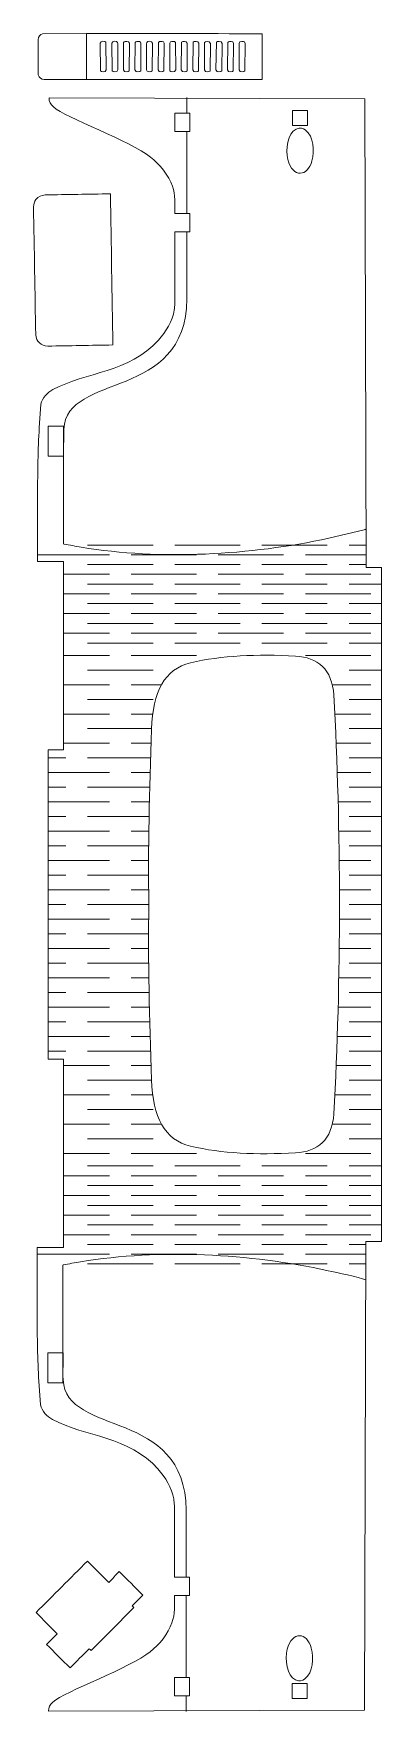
# Model space of a CAD drawing. Header units: centimetres. Extents: x -81 to 93, y -33 to -4.
# Drawn here: x -50.18 to -44.31, y -32.46 to -4.16 of the extents above; entities that cross this region are included whole.
import ezdxf

# ---------------------------------------------------------------- set-up
doc = ezdxf.new("R2010")
doc.units = ezdxf.units.CM
doc.header["$MEASUREMENT"] = 0
doc.layers.add('Camada 1', color=7, linetype='Continuous')

msp = doc.modelspace()

# ---------------------------------------------------------------- linework, layer by layer
at = {"layer": 'Camada 1', "lineweight": 9}
for points, knots in [([(-46.3219, -4.16502), (-47.31163, -4.16421), (-48.30136, -4.16341), (-49.29109, -4.16259), (-49.29109, -4.16259), (-49.29109, -4.16259), (-50.03148, -4.16546), (-50.03148, -4.16546), (-50.03148, -4.16546), (-50.07625, -4.1774), (-50.10401, -4.21658), (-50.10716, -4.26393), (-50.10716, -4.26393), (-50.10716, -4.26393), (-50.10418, -4.86151), (-50.10418, -4.86151), (-50.10418, -4.86151), (-50.09224, -4.90626), (-50.05305, -4.93405), (-50.00572, -4.93719), (-50.00572, -4.93719), (-49.76772, -4.93739), (-49.52972, -4.93758), (-49.29172, -4.93777), (-49.29172, -4.93777), (-48.302, -4.93858), (-47.31227, -4.9394), (-46.32254, -4.94021), (-46.32254, -4.94021), (-46.32233, -4.68182), (-46.32211, -4.42342), (-46.3219, -4.16502)], [0, 0, 0, 0, 0.11111111, 0.11111111, 0.11111111, 0.11111111, 0.22222222, 0.22222222, 0.22222222, 0.22222222, 0.33333333, 0.33333333, 0.33333333, 0.33333333, 0.44444444, 0.44444444, 0.44444444, 0.44444444, 0.55555556, 0.55555556, 0.55555556, 0.55555556, 0.66666667, 0.66666667, 0.66666667, 0.66666667, 0.77777778, 0.77777778, 0.77777778, 0.77777778, 1, 1, 1, 1]), ([(-44.59594, -32.43779), (-44.59594, -32.43779), (-44.57043, -24.53516), (-44.57043, -24.53516), (-44.57043, -24.53516), (-44.57043, -24.53516), (-44.30712, -24.53516), (-44.30712, -24.53516), (-44.30712, -24.53516), (-44.30712, -24.53516), (-44.30712, -13.16766), (-44.30712, -13.16766), (-44.30712, -13.16766), (-44.30712, -13.16766), (-44.56312, -13.16765), (-44.56312, -13.16765), (-44.56312, -13.16765), (-44.56312, -13.16765), (-44.58863, -5.26502), (-44.58863, -5.26502), (-44.58863, -5.26502), (-44.58863, -5.26502), (-49.92213, -5.24589), (-49.92213, -5.24589), (-49.92213, -5.24589), (-49.92202, -5.30969), (-49.90006, -5.35232), (-49.84759, -5.40064), (-49.84759, -5.40064), (-49.65723, -5.57595), (-48.54177, -5.97677), (-48.20584, -6.24655), (-48.20584, -6.24655), (-48.05425, -6.36829), (-47.90229, -6.55218), (-47.83792, -6.73703), (-47.83792, -6.73703), (-47.78582, -6.88662), (-47.79687, -7.04109), (-47.79687, -7.19889), (-47.79687, -7.19889), (-47.79687, -7.19889), (-47.54244, -7.19842), (-47.54244, -7.19842), (-47.54244, -7.19842), (-47.54225, -7.30123), (-47.54206, -7.40406), (-47.54187, -7.50688), (-47.54187, -7.50688), (-47.54187, -7.50688), (-47.79631, -7.50734), (-47.79631, -7.50734), (-47.79631, -7.50734), (-47.79649, -7.90979), (-47.79668, -8.31227), (-47.79686, -8.71473), (-47.79686, -8.71473), (-47.80002, -8.7518), (-47.80317, -8.78887), (-47.80633, -8.82593), (-47.80633, -8.82593), (-47.83652, -9.00855), (-47.95212, -9.19698), (-48.07467, -9.33317), (-48.07467, -9.33317), (-48.56816, -9.88161), (-49.29244, -9.87059), (-49.858, -10.16529), (-49.858, -10.16529), (-49.95017, -10.2133), (-50.03511, -10.31108), (-50.05791, -10.41308), (-50.05791, -10.41308), (-50.05791, -10.41308), (-50.08242, -10.73379), (-50.08242, -10.73379), (-50.08242, -10.73379), (-50.10531, -11.12091), (-50.1139, -11.47645), (-50.11462, -11.86387), (-50.11462, -11.86387), (-50.11462, -12.29847), (-50.11462, -12.63306), (-50.11462, -13.06766), (-50.11462, -13.06766), (-50.11462, -13.06766), (-49.67963, -13.06766), (-49.67963, -13.06766), (-49.67963, -13.06766), (-49.67963, -13.06766), (-49.67963, -16.24511), (-49.67963, -16.24511), (-49.67963, -16.24511), (-49.67963, -16.24511), (-49.93462, -16.24511), (-49.93462, -16.24511), (-49.93462, -16.24511), (-49.93462, -16.24511), (-49.93462, -21.45771), (-49.93462, -21.45771), (-49.93462, -21.45771), (-49.93462, -21.45771), (-49.67963, -21.45771), (-49.67963, -21.45771), (-49.67963, -21.45771), (-49.67963, -21.45771), (-49.67963, -24.63515), (-49.67963, -24.63515), (-49.67963, -24.63515), (-49.67963, -24.63515), (-50.12194, -24.63515), (-50.12194, -24.63515), (-50.12194, -24.63515), (-50.12194, -25.06975), (-50.12194, -25.40434), (-50.12194, -25.83894), (-50.12194, -25.83894), (-50.12122, -26.22636), (-50.11262, -26.5819), (-50.08973, -26.96902), (-50.08973, -26.96902), (-50.08973, -26.96902), (-50.06524, -27.28973), (-50.06524, -27.28973), (-50.06524, -27.28973), (-50.04242, -27.39173), (-49.95748, -27.4895), (-49.86533, -27.53752), (-49.86533, -27.53752), (-49.29975, -27.83222), (-48.57548, -27.8212), (-48.08198, -28.36964), (-48.08198, -28.36964), (-47.95943, -28.50583), (-47.84383, -28.69426), (-47.81365, -28.87688), (-47.81365, -28.87688), (-47.81049, -28.91394), (-47.80734, -28.95101), (-47.80417, -28.98808), (-47.80417, -28.98808), (-47.80399, -29.39054), (-47.80381, -29.79301), (-47.80363, -30.19547), (-47.80363, -30.19547), (-47.80363, -30.19547), (-47.54918, -30.19593), (-47.54918, -30.19593), (-47.54918, -30.19593), (-47.54937, -30.29875), (-47.54956, -30.40157), (-47.54975, -30.50439), (-47.54975, -30.50439), (-47.54975, -30.50439), (-47.80418, -30.50392), (-47.80418, -30.50392), (-47.80418, -30.50392), (-47.80418, -30.66172), (-47.79314, -30.81619), (-47.84523, -30.96578), (-47.84523, -30.96578), (-47.90961, -31.15063), (-48.06156, -31.33452), (-48.21316, -31.45626), (-48.21316, -31.45626), (-48.54909, -31.72604), (-49.66456, -32.12686), (-49.85491, -32.30217), (-49.85491, -32.30217), (-49.90738, -32.35049), (-49.92934, -32.39312), (-49.92944, -32.45692), (-49.92944, -32.45692), (-49.92944, -32.45692), (-44.59594, -32.43779), (-44.59594, -32.43779)], [0, 0, 0, 0, 0.02222222, 0.02222222, 0.02222222, 0.02222222, 0.04444444, 0.04444444, 0.04444444, 0.04444444, 0.06666667, 0.06666667, 0.06666667, 0.06666667, 0.08888889, 0.08888889, 0.08888889, 0.08888889, 0.11111111, 0.11111111, 0.11111111, 0.11111111, 0.13333333, 0.13333333, 0.13333333, 0.13333333, 0.15555556, 0.15555556, 0.15555556, 0.15555556, 0.17777778, 0.17777778, 0.17777778, 0.17777778, 0.2, 0.2, 0.2, 0.2, 0.22222222, 0.22222222, 0.22222222, 0.22222222, 0.24444444, 0.24444444, 0.24444444, 0.24444444, 0.26666667, 0.26666667, 0.26666667, 0.26666667, 0.28888889, 0.28888889, 0.28888889, 0.28888889, 0.31111111, 0.31111111, 0.31111111, 0.31111111, 0.33333333, 0.33333333, 0.33333333, 0.33333333, 0.35555556, 0.35555556, 0.35555556, 0.35555556, 0.37777778, 0.37777778, 0.37777778, 0.37777778, 0.4, 0.4, 0.4, 0.4, 0.42222222, 0.42222222, 0.42222222, 0.42222222, 0.44444444, 0.44444444, 0.44444444, 0.44444444, 0.46666667, 0.46666667, 0.46666667, 0.46666667, 0.48888889, 0.48888889, 0.48888889, 0.48888889, 0.51111111, 0.51111111, 0.51111111, 0.51111111, 0.53333333, 0.53333333, 0.53333333, 0.53333333, 0.55555556, 0.55555556, 0.55555556, 0.55555556, 0.57777778, 0.57777778, 0.57777778, 0.57777778, 0.6, 0.6, 0.6, 0.6, 0.62222222, 0.62222222, 0.62222222, 0.62222222, 0.64444444, 0.64444444, 0.64444444, 0.64444444, 0.66666667, 0.66666667, 0.66666667, 0.66666667, 0.68888889, 0.68888889, 0.68888889, 0.68888889, 0.71111111, 0.71111111, 0.71111111, 0.71111111, 0.73333333, 0.73333333, 0.73333333, 0.73333333, 0.75555556, 0.75555556, 0.75555556, 0.75555556, 0.77777778, 0.77777778, 0.77777778, 0.77777778, 0.8, 0.8, 0.8, 0.8, 0.82222222, 0.82222222, 0.82222222, 0.82222222, 0.84444444, 0.84444444, 0.84444444, 0.84444444, 0.86666667, 0.86666667, 0.86666667, 0.86666667, 0.88888889, 0.88888889, 0.88888889, 0.88888889, 0.91111111, 0.91111111, 0.91111111, 0.91111111, 0.93333333, 0.93333333, 0.93333333, 0.93333333, 0.95555556, 0.95555556, 0.95555556, 0.95555556, 1, 1, 1, 1]), ([(-47.54187, -5.81294), (-47.54206, -5.71012), (-47.54225, -5.6073), (-47.54244, -5.50448), (-47.54244, -5.50448), (-47.54244, -5.50448), (-47.79687, -5.50495), (-47.79687, -5.50495), (-47.79687, -5.50495), (-47.79668, -5.60777), (-47.7965, -5.71058), (-47.79631, -5.8134), (-47.79631, -5.8134), (-47.79631, -5.8134), (-47.54187, -5.81294), (-47.54187, -5.81294)], [0, 0, 0, 0, 0.2, 0.2, 0.2, 0.2, 0.4, 0.4, 0.4, 0.4, 0.6, 0.6, 0.6, 0.6, 1, 1, 1, 1]), ([(-45.55491, -5.46021), (-45.63991, -5.46036), (-45.72491, -5.46051), (-45.80991, -5.46067), (-45.80991, -5.46067), (-45.80976, -5.54567), (-45.8096, -5.63067), (-45.80945, -5.71567), (-45.80945, -5.71567), (-45.72445, -5.71551), (-45.63945, -5.71535), (-45.55445, -5.7152), (-45.55445, -5.7152), (-45.5546, -5.6302), (-45.55476, -5.54521), (-45.55491, -5.46021)], [0, 0, 0, 0, 0.2, 0.2, 0.2, 0.2, 0.4, 0.4, 0.4, 0.4, 0.6, 0.6, 0.6, 0.6, 1, 1, 1, 1]), ([(-49.98741, -6.88449), (-50.05113, -6.89385), (-50.09982, -6.90451), (-50.14466, -6.96396), (-50.14466, -6.96396), (-50.17054, -6.99823), (-50.18181, -7.04171), (-50.18388, -7.08401), (-50.18388, -7.08401), (-50.17133, -7.80318), (-50.15877, -8.52235), (-50.14622, -9.24152), (-50.14622, -9.24152), (-50.13624, -9.35981), (-50.05907, -9.42863), (-49.94291, -9.43405), (-49.94291, -9.43405), (-49.57587, -9.42764), (-49.20882, -9.42124), (-48.84177, -9.41483), (-48.84177, -9.41483), (-48.8566, -8.56498), (-48.87144, -7.71512), (-48.88627, -6.86527), (-48.88627, -6.86527), (-49.25332, -6.87168), (-49.62037, -6.87808), (-49.98741, -6.88449)], [0, 0, 0, 0, 0.125, 0.125, 0.125, 0.125, 0.25, 0.25, 0.25, 0.25, 0.375, 0.375, 0.375, 0.375, 0.5, 0.5, 0.5, 0.5, 0.625, 0.625, 0.625, 0.625, 0.75, 0.75, 0.75, 0.75, 1, 1, 1, 1]), ([(-49.67842, -11.29178), (-49.76357, -11.29194), (-49.84874, -11.29208), (-49.93389, -11.29224), (-49.93389, -11.29224), (-49.9342, -11.1224), (-49.93451, -10.95256), (-49.93482, -10.78271), (-49.93482, -10.78271), (-49.84967, -10.78256), (-49.7645, -10.7824), (-49.67935, -10.78225), (-49.67935, -10.78225), (-49.67935, -10.78225), (-49.67842, -11.29178), (-49.67842, -11.29178)], [0, 0, 0, 0, 0.2, 0.2, 0.2, 0.2, 0.4, 0.4, 0.4, 0.4, 0.6, 0.6, 0.6, 0.6, 1, 1, 1, 1]), ([(-48.23437, -18.85141), (-48.25748, -17.91868), (-48.22113, -16.93361), (-48.18875, -15.89346), (-48.18875, -15.89346), (-48.16911, -15.26268), (-47.97269, -14.88173), (-47.53044, -14.77587), (-47.53044, -14.77587), (-47.00493, -14.65007), (-46.41261, -14.62779), (-45.75758, -14.6621), (-45.75758, -14.6621), (-45.38717, -14.68151), (-45.13673, -14.88898), (-45.11232, -15.31793), (-45.11232, -15.31793), (-44.98563, -17.5446), (-44.98563, -20.15822), (-45.11232, -22.38488), (-45.11232, -22.38488), (-45.13673, -22.81384), (-45.38717, -23.02131), (-45.75758, -23.04071), (-45.75758, -23.04071), (-46.41261, -23.07503), (-47.00493, -23.05275), (-47.53044, -22.92695), (-47.53044, -22.92695), (-47.97269, -22.82109), (-48.16911, -22.44014), (-48.18875, -21.80936), (-48.18875, -21.80936), (-48.22113, -20.76921), (-48.25748, -19.78414), (-48.23437, -18.85141)], [0, 0, 0, 0, 0.1, 0.1, 0.1, 0.1, 0.2, 0.2, 0.2, 0.2, 0.3, 0.3, 0.3, 0.3, 0.4, 0.4, 0.4, 0.4, 0.5, 0.5, 0.5, 0.5, 0.6, 0.6, 0.6, 0.6, 0.7, 0.7, 0.7, 0.7, 0.8, 0.8, 0.8, 0.8, 1, 1, 1, 1]), ([(-49.68574, -26.41103), (-49.77089, -26.41087), (-49.85605, -26.41072), (-49.9412, -26.41057), (-49.9412, -26.41057), (-49.94151, -26.58041), (-49.94183, -26.75025), (-49.94213, -26.9201), (-49.94213, -26.9201), (-49.85698, -26.92025), (-49.77182, -26.92041), (-49.68666, -26.92056), (-49.68666, -26.92056), (-49.68666, -26.92056), (-49.68574, -26.41103), (-49.68574, -26.41103)], [0, 0, 0, 0, 0.2, 0.2, 0.2, 0.2, 0.4, 0.4, 0.4, 0.4, 0.6, 0.6, 0.6, 0.6, 1, 1, 1, 1]), ([(-48.5191, -30.67896), (-48.45899, -30.61885), (-48.3989, -30.55874), (-48.33879, -30.49864), (-48.33879, -30.49864), (-48.47123, -30.3662), (-48.60369, -30.23374), (-48.73614, -30.10129), (-48.73614, -30.10129), (-48.79489, -30.16276), (-48.85364, -30.22424), (-48.91238, -30.2857), (-48.91238, -30.2857), (-49.0326, -30.1655), (-49.1528, -30.04528), (-49.273, -29.92508), (-49.273, -29.92508), (-49.5623, -30.21438), (-49.85161, -30.50367), (-50.14089, -30.79297), (-50.14089, -30.79297), (-50.02205, -30.91181), (-49.9032, -31.03066), (-49.78435, -31.14952), (-49.78435, -31.14952), (-49.84445, -31.20961), (-49.90454, -31.2697), (-49.96464, -31.32979), (-49.96464, -31.32979), (-49.83209, -31.46234), (-49.69954, -31.59488), (-49.56698, -31.72743), (-49.56698, -31.72743), (-49.4588, -31.61925), (-49.35063, -31.51106), (-49.24245, -31.40288), (-49.24245, -31.40288), (-49.23223, -31.4131), (-49.22203, -31.42331), (-49.21182, -31.43351), (-49.21182, -31.43351), (-48.97061, -31.1923), (-48.7294, -30.95109), (-48.48818, -30.70987), (-48.48818, -30.70987), (-48.49849, -30.69957), (-48.50879, -30.68927), (-48.5191, -30.67896)], [0, 0, 0, 0, 0.07692308, 0.07692308, 0.07692308, 0.07692308, 0.15384615, 0.15384615, 0.15384615, 0.15384615, 0.23076923, 0.23076923, 0.23076923, 0.23076923, 0.30769231, 0.30769231, 0.30769231, 0.30769231, 0.38461538, 0.38461538, 0.38461538, 0.38461538, 0.46153846, 0.46153846, 0.46153846, 0.46153846, 0.53846154, 0.53846154, 0.53846154, 0.53846154, 0.61538462, 0.61538462, 0.61538462, 0.61538462, 0.69230769, 0.69230769, 0.69230769, 0.69230769, 0.76923077, 0.76923077, 0.76923077, 0.76923077, 0.84615385, 0.84615385, 0.84615385, 0.84615385, 1, 1, 1, 1]), ([(-47.54918, -31.88987), (-47.54937, -31.99268), (-47.54956, -32.09551), (-47.54975, -32.19833), (-47.54975, -32.19833), (-47.54975, -32.19833), (-47.80418, -32.19786), (-47.80418, -32.19786), (-47.80418, -32.19786), (-47.80399, -32.09504), (-47.80381, -31.99223), (-47.80363, -31.88941), (-47.80363, -31.88941), (-47.80363, -31.88941), (-47.54918, -31.88987), (-47.54918, -31.88987)], [0, 0, 0, 0, 0.2, 0.2, 0.2, 0.2, 0.4, 0.4, 0.4, 0.4, 0.6, 0.6, 0.6, 0.6, 1, 1, 1, 1]), ([(-45.56223, -32.24259), (-45.64723, -32.24245), (-45.73223, -32.2423), (-45.81723, -32.24214), (-45.81723, -32.24214), (-45.81707, -32.15714), (-45.81691, -32.07214), (-45.81676, -31.98714), (-45.81676, -31.98714), (-45.73176, -31.98729), (-45.64676, -31.98746), (-45.56176, -31.98761), (-45.56176, -31.98761), (-45.56191, -32.07261), (-45.56207, -32.1576), (-45.56223, -32.24259)], [0, 0, 0, 0, 0.2, 0.2, 0.2, 0.2, 0.4, 0.4, 0.4, 0.4, 0.6, 0.6, 0.6, 0.6, 1, 1, 1, 1])]:
    msp.add_open_spline(points, degree=3, knots=knots, dxfattribs=at)
at = {"layer": 'Camada 1', "color": 142, "lineweight": 9}
for points in [[(-49.29109, -4.16259), (-49.29129, -4.42098), (-49.29151, -4.67939), (-49.29172, -4.93777)], [(-47.59287, -5.50457), (-47.59287, -5.42718), (-47.59584, -5.31905), (-47.59584, -5.24166)], [(-47.59287, -7.19851), (-47.59287, -6.73668), (-47.59287, -6.27485), (-47.59287, -5.81302)], [(-47.60446, -30.5043), (-47.60446, -30.96613), (-47.60446, -31.42796), (-47.60446, -31.88979)], [(-47.60446, -32.19824), (-47.60446, -32.27563), (-47.60743, -32.38376), (-47.60743, -32.46115)]]:
    msp.add_open_spline(points, degree=3, dxfattribs=at)
for points, knots in [([(-48.96156, -4.30744), (-48.97349, -4.29385), (-49.04919, -4.27603), (-49.05726, -4.32598), (-49.05726, -4.32598), (-49.05726, -4.32598), (-49.05353, -4.79008), (-49.05353, -4.79008), (-49.05353, -4.79008), (-49.04929, -4.80558), (-48.9659, -4.82755), (-48.95562, -4.77486), (-48.95562, -4.77486), (-48.95562, -4.77486), (-48.96156, -4.30744), (-48.96156, -4.30744)], [0, 0, 0, 0, 0.2, 0.2, 0.2, 0.2, 0.4, 0.4, 0.4, 0.4, 0.6, 0.6, 0.6, 0.6, 1, 1, 1, 1]), ([(-48.76012, -4.77501), (-48.76008, -4.72191), (-48.75383, -4.32827), (-48.76385, -4.31093), (-48.76385, -4.31093), (-48.77449, -4.29252), (-48.85196, -4.27595), (-48.86175, -4.32615), (-48.86175, -4.32615), (-48.86175, -4.32615), (-48.85804, -4.79024), (-48.85804, -4.79024), (-48.85804, -4.79024), (-48.84351, -4.81528), (-48.78149, -4.80904), (-48.7691, -4.79666), (-48.7691, -4.79666), (-48.7691, -4.79666), (-48.76012, -4.77501), (-48.76012, -4.77501)], [0, 0, 0, 0, 0.16666667, 0.16666667, 0.16666667, 0.16666667, 0.33333333, 0.33333333, 0.33333333, 0.33333333, 0.5, 0.5, 0.5, 0.5, 0.66666667, 0.66666667, 0.66666667, 0.66666667, 1, 1, 1, 1]), ([(-48.65427, -4.30204), (-48.64378, -4.295), (-48.56572, -4.27955), (-48.56426, -4.3264), (-48.56426, -4.3264), (-48.56426, -4.3264), (-48.56874, -4.79048), (-48.56874, -4.79048), (-48.56874, -4.79048), (-48.57299, -4.80597), (-48.65643, -4.82781), (-48.66662, -4.7751), (-48.66662, -4.7751), (-48.66662, -4.7751), (-48.66215, -4.31101), (-48.66215, -4.31101), (-48.66215, -4.31101), (-48.66215, -4.31101), (-48.65427, -4.30204), (-48.65427, -4.30204)], [0, 0, 0, 0, 0.16666667, 0.16666667, 0.16666667, 0.16666667, 0.33333333, 0.33333333, 0.33333333, 0.33333333, 0.5, 0.5, 0.5, 0.5, 0.66666667, 0.66666667, 0.66666667, 0.66666667, 1, 1, 1, 1]), ([(-48.39534, -4.2962), (-48.37931, -4.29934), (-48.36927, -4.31027), (-48.36876, -4.32655), (-48.36876, -4.32655), (-48.36876, -4.32655), (-48.37324, -4.79064), (-48.37324, -4.79064), (-48.37324, -4.79064), (-48.37747, -4.80613), (-48.46093, -4.82798), (-48.47113, -4.77526), (-48.47113, -4.77526), (-48.47113, -4.77526), (-48.46665, -4.31117), (-48.46665, -4.31117), (-48.46665, -4.31117), (-48.45474, -4.29055), (-48.42334, -4.29436), (-48.39534, -4.2962)], [0, 0, 0, 0, 0.16666667, 0.16666667, 0.16666667, 0.16666667, 0.33333333, 0.33333333, 0.33333333, 0.33333333, 0.5, 0.5, 0.5, 0.5, 0.66666667, 0.66666667, 0.66666667, 0.66666667, 1, 1, 1, 1]), ([(-48.27564, -4.77542), (-48.27559, -4.72229), (-48.28119, -4.3287), (-48.27115, -4.31134), (-48.27115, -4.31134), (-48.26053, -4.29297), (-48.18299, -4.2765), (-48.17327, -4.32672), (-48.17327, -4.32672), (-48.17327, -4.32672), (-48.17775, -4.7908), (-48.17775, -4.7908), (-48.17775, -4.7908), (-48.19211, -4.81571), (-48.2542, -4.80957), (-48.26669, -4.79706), (-48.26669, -4.79706), (-48.26669, -4.79706), (-48.27564, -4.77542), (-48.27564, -4.77542)], [0, 0, 0, 0, 0.16666667, 0.16666667, 0.16666667, 0.16666667, 0.33333333, 0.33333333, 0.33333333, 0.33333333, 0.5, 0.5, 0.5, 0.5, 0.66666667, 0.66666667, 0.66666667, 0.66666667, 1, 1, 1, 1]), ([(-48.05705, -4.29725), (-48.03575, -4.29307), (-47.98255, -4.28785), (-47.97802, -4.32287), (-47.97802, -4.32287), (-47.97802, -4.32287), (-47.98225, -4.79097), (-47.98225, -4.79097), (-47.98225, -4.79097), (-47.98649, -4.80644), (-48.06994, -4.82831), (-48.08013, -4.77559), (-48.08013, -4.77559), (-48.08013, -4.77559), (-48.07566, -4.31149), (-48.07566, -4.31149), (-48.07566, -4.31149), (-48.07566, -4.31149), (-48.05705, -4.29725), (-48.05705, -4.29725)], [0, 0, 0, 0, 0.16666667, 0.16666667, 0.16666667, 0.16666667, 0.33333333, 0.33333333, 0.33333333, 0.33333333, 0.5, 0.5, 0.5, 0.5, 0.66666667, 0.66666667, 0.66666667, 0.66666667, 1, 1, 1, 1]), ([(-47.80493, -4.29746), (-47.8255, -4.29328), (-47.8794, -4.28776), (-47.88401, -4.32296), (-47.88401, -4.32296), (-47.88401, -4.32296), (-47.88055, -4.79105), (-47.88055, -4.79105), (-47.88055, -4.79105), (-47.87631, -4.80655), (-47.79292, -4.82852), (-47.78264, -4.77583), (-47.78264, -4.77583), (-47.78264, -4.77583), (-47.78636, -4.31173), (-47.78636, -4.31173), (-47.78636, -4.31173), (-47.78636, -4.31173), (-47.80493, -4.29746), (-47.80493, -4.29746)], [0, 0, 0, 0, 0.16666667, 0.16666667, 0.16666667, 0.16666667, 0.33333333, 0.33333333, 0.33333333, 0.33333333, 0.5, 0.5, 0.5, 0.5, 0.66666667, 0.66666667, 0.66666667, 0.66666667, 1, 1, 1, 1]), ([(-47.68243, -4.30849), (-47.67051, -4.29493), (-47.59474, -4.27723), (-47.58678, -4.3272), (-47.58678, -4.3272), (-47.58678, -4.3272), (-47.59126, -4.79128), (-47.59126, -4.79128), (-47.59126, -4.79128), (-47.59548, -4.80677), (-47.67895, -4.82862), (-47.68915, -4.77591), (-47.68915, -4.77591), (-47.68915, -4.77591), (-47.68243, -4.30849), (-47.68243, -4.30849)], [0, 0, 0, 0, 0.2, 0.2, 0.2, 0.2, 0.4, 0.4, 0.4, 0.4, 0.6, 0.6, 0.6, 0.6, 1, 1, 1, 1]), ([(-47.48694, -4.30865), (-47.47496, -4.29502), (-47.39925, -4.27744), (-47.39127, -4.32736), (-47.39127, -4.32736), (-47.39127, -4.32736), (-47.39575, -4.79145), (-47.39575, -4.79145), (-47.39575, -4.79145), (-47.39998, -4.80694), (-47.48345, -4.82878), (-47.49364, -4.77606), (-47.49364, -4.77606), (-47.49364, -4.77606), (-47.48694, -4.30865), (-47.48694, -4.30865)], [0, 0, 0, 0, 0.2, 0.2, 0.2, 0.2, 0.4, 0.4, 0.4, 0.4, 0.6, 0.6, 0.6, 0.6, 1, 1, 1, 1]), ([(-47.20249, -4.79494), (-47.21441, -4.80851), (-47.29017, -4.82619), (-47.29815, -4.77623), (-47.29815, -4.77623), (-47.29815, -4.77623), (-47.29367, -4.31214), (-47.29367, -4.31214), (-47.29367, -4.31214), (-47.28944, -4.29666), (-47.20598, -4.2748), (-47.19578, -4.32752), (-47.19578, -4.32752), (-47.19578, -4.32752), (-47.20249, -4.79494), (-47.20249, -4.79494)], [0, 0, 0, 0, 0.2, 0.2, 0.2, 0.2, 0.4, 0.4, 0.4, 0.4, 0.6, 0.6, 0.6, 0.6, 1, 1, 1, 1]), ([(-47.09594, -4.30898), (-47.08398, -4.29537), (-47.00825, -4.27775), (-47.00028, -4.32769), (-47.00028, -4.32769), (-47.00028, -4.32769), (-47.00476, -4.79177), (-47.00476, -4.79177), (-47.00476, -4.79177), (-47.00902, -4.80726), (-47.09245, -4.8291), (-47.10265, -4.77638), (-47.10265, -4.77638), (-47.10265, -4.77638), (-47.09594, -4.30898), (-47.09594, -4.30898)], [0, 0, 0, 0, 0.2, 0.2, 0.2, 0.2, 0.4, 0.4, 0.4, 0.4, 0.6, 0.6, 0.6, 0.6, 1, 1, 1, 1]), ([(-46.89146, -4.30127), (-46.88535, -4.29824), (-46.80626, -4.28031), (-46.80478, -4.32784), (-46.80478, -4.32784), (-46.80478, -4.32784), (-46.80927, -4.79192), (-46.80927, -4.79192), (-46.80927, -4.79192), (-46.81349, -4.80742), (-46.89695, -4.82925), (-46.90715, -4.77655), (-46.90715, -4.77655), (-46.90715, -4.77655), (-46.90267, -4.31246), (-46.90267, -4.31246), (-46.90267, -4.31246), (-46.90267, -4.31246), (-46.89146, -4.30127), (-46.89146, -4.30127)], [0, 0, 0, 0, 0.16666667, 0.16666667, 0.16666667, 0.16666667, 0.33333333, 0.33333333, 0.33333333, 0.33333333, 0.5, 0.5, 0.5, 0.5, 0.66666667, 0.66666667, 0.66666667, 0.66666667, 1, 1, 1, 1]), ([(-46.71129, -4.32792), (-46.70809, -4.27922), (-46.62868, -4.29798), (-46.62124, -4.30372), (-46.62124, -4.30372), (-46.62124, -4.30372), (-46.60929, -4.32801), (-46.60929, -4.32801), (-46.60929, -4.32801), (-46.60929, -4.32801), (-46.61377, -4.79209), (-46.61377, -4.79209), (-46.61377, -4.79209), (-46.61797, -4.80742), (-46.70118, -4.82963), (-46.71166, -4.77671), (-46.71166, -4.77671), (-46.71153, -4.62711), (-46.71141, -4.47751), (-46.71129, -4.32792)], [0, 0, 0, 0, 0.16666667, 0.16666667, 0.16666667, 0.16666667, 0.33333333, 0.33333333, 0.33333333, 0.33333333, 0.5, 0.5, 0.5, 0.5, 0.66666667, 0.66666667, 0.66666667, 0.66666667, 1, 1, 1, 1]), ([(-45.5936, -5.78847), (-45.44431, -5.9053), (-45.44009, -6.14041), (-45.48238, -6.30958), (-45.48238, -6.30958), (-45.54936, -6.57752), (-45.80704, -6.60402), (-45.88739, -6.28948), (-45.88739, -6.28948), (-45.93043, -6.12097), (-45.8922, -5.84325), (-45.74625, -5.77334), (-45.74625, -5.77334), (-45.67787, -5.74058), (-45.63685, -5.75464), (-45.5936, -5.78847)], [0, 0, 0, 0, 0.2, 0.2, 0.2, 0.2, 0.4, 0.4, 0.4, 0.4, 0.6, 0.6, 0.6, 0.6, 1, 1, 1, 1]), ([(-44.56521, -12.51697), (-44.57687, -12.5222), (-44.58854, -12.52743), (-44.6002, -12.53266), (-44.6002, -12.53266), (-44.6002, -12.53266), (-45.19678, -12.67501), (-45.19678, -12.67501), (-45.19678, -12.67501), (-46.52931, -12.96217), (-48.03074, -13.04625), (-49.37738, -12.82587), (-49.37738, -12.82587), (-49.47484, -12.80818), (-49.57229, -12.79048), (-49.66973, -12.77278), (-49.66973, -12.77278), (-49.67184, -12.77059), (-49.67392, -12.76841), (-49.67603, -12.76624), (-49.67603, -12.76624), (-49.67683, -12.27475), (-49.67761, -11.78327), (-49.67842, -11.29178), (-49.67842, -11.29178), (-49.67842, -11.29178), (-49.67383, -10.8351), (-49.67383, -10.8351), (-49.67383, -10.8351), (-49.61728, -9.86418), (-47.61335, -10.37224), (-47.59286, -8.63707), (-47.59286, -8.63707), (-47.59286, -8.26037), (-47.59287, -7.88366), (-47.59287, -7.50696)], [0, 0, 0, 0, 0.1, 0.1, 0.1, 0.1, 0.2, 0.2, 0.2, 0.2, 0.3, 0.3, 0.3, 0.3, 0.4, 0.4, 0.4, 0.4, 0.5, 0.5, 0.5, 0.5, 0.6, 0.6, 0.6, 0.6, 0.7, 0.7, 0.7, 0.7, 0.8, 0.8, 0.8, 0.8, 1, 1, 1, 1]), ([(-44.57251, -25.18253), (-44.69008, -25.1298), (-45.06029, -25.06313), (-45.20837, -25.0278), (-45.20837, -25.0278), (-46.5409, -24.74064), (-48.04233, -24.65656), (-49.38898, -24.87694), (-49.38898, -24.87694), (-49.48642, -24.89463), (-49.58388, -24.91233), (-49.68134, -24.93003), (-49.68134, -24.93003), (-49.68343, -24.93221), (-49.68552, -24.9344), (-49.68762, -24.93657), (-49.68762, -24.93657), (-49.68769, -24.93674), (-49.69471, -26.59564), (-49.68542, -26.86771), (-49.68542, -26.86771), (-49.62888, -27.83863), (-47.62494, -27.33057), (-47.60445, -29.06574), (-47.60445, -29.06574), (-47.60445, -29.44244), (-47.60446, -29.81915), (-47.60446, -30.19585)], [0, 0, 0, 0, 0.125, 0.125, 0.125, 0.125, 0.25, 0.25, 0.25, 0.25, 0.375, 0.375, 0.375, 0.375, 0.5, 0.5, 0.5, 0.5, 0.625, 0.625, 0.625, 0.625, 0.75, 0.75, 0.75, 0.75, 1, 1, 1, 1]), ([(-45.60519, -31.91434), (-45.4559, -31.79751), (-45.45169, -31.5624), (-45.49397, -31.39323), (-45.49397, -31.39323), (-45.56095, -31.12528), (-45.81864, -31.09879), (-45.89898, -31.41333), (-45.89898, -31.41333), (-45.94202, -31.58184), (-45.90379, -31.85956), (-45.75784, -31.92947), (-45.75784, -31.92947), (-45.68946, -31.96223), (-45.64845, -31.94816), (-45.60519, -31.91434)], [0, 0, 0, 0, 0.2, 0.2, 0.2, 0.2, 0.4, 0.4, 0.4, 0.4, 0.6, 0.6, 0.6, 0.6, 1, 1, 1, 1])]:
    msp.add_open_spline(points, degree=3, knots=knots, dxfattribs=at)
at = {"layer": 'Camada 1', "color": 1, "lineweight": 9}
for points in [[(-48.90246, -12.95384), (-48.90246, -12.95384), (-50.11462, -12.95384), (-50.11462, -12.95384)], [(-49.27013, -12.79047), (-49.27013, -12.79047), (-48.16421, -12.79047), (-48.16421, -12.79047)], [(-47.43037, -12.95384), (-47.43037, -12.95384), (-48.53334, -12.95384), (-48.53334, -12.95384)], [(-47.79656, -12.79047), (-47.79656, -12.79047), (-46.69654, -12.79047), (-46.69654, -12.79047)], [(-45.96122, -12.95384), (-45.96122, -12.95384), (-47.0642, -12.95384), (-47.0642, -12.95384)], [(-46.32889, -12.79047), (-46.32889, -12.79047), (-45.22297, -12.79047), (-45.22297, -12.79047)], [(-44.56381, -12.95384), (-44.81177, -12.95384), (-45.5921, -12.95384), (-45.5921, -12.95384)], [(-44.85531, -12.79047), (-44.85531, -12.79047), (-44.70677, -12.79047), (-44.56434, -12.79047)], [(-48.90246, -13.28058), (-48.90246, -13.28058), (-49.67963, -13.28058), (-49.67963, -13.28058)], [(-49.27013, -13.11721), (-49.27013, -13.11721), (-48.16421, -13.11721), (-48.16421, -13.11721)], [(-47.43037, -13.28058), (-47.43037, -13.28058), (-48.53334, -13.28058), (-48.53334, -13.28058)], [(-47.79656, -13.11721), (-47.79656, -13.11721), (-46.69654, -13.11721), (-46.69654, -13.11721)], [(-45.96122, -13.28058), (-45.96122, -13.28058), (-47.0642, -13.28058), (-47.0642, -13.28058)], [(-46.32889, -13.11721), (-46.32889, -13.11721), (-45.22297, -13.11721), (-45.22297, -13.11721)], [(-44.48913, -13.28058), (-44.48913, -13.28058), (-45.5921, -13.28058), (-45.5921, -13.28058)], [(-44.85531, -13.11721), (-44.85531, -13.11721), (-44.56328, -13.11721), (-44.56328, -13.11721)], [(-49.27013, -13.44698), (-49.27013, -13.44698), (-48.16421, -13.44698), (-48.16421, -13.44698)], [(-47.79656, -13.44698), (-47.79656, -13.44698), (-46.69654, -13.44698), (-46.69654, -13.44698)], [(-46.32889, -13.44698), (-46.32889, -13.44698), (-45.22297, -13.44698), (-45.22297, -13.44698)], [(-44.85531, -13.44698), (-44.85531, -13.44698), (-44.30712, -13.44698), (-44.30712, -13.44698)], [(-48.90246, -13.61035), (-48.90246, -13.61035), (-49.67963, -13.61035), (-49.67963, -13.61035)], [(-49.27013, -13.77675), (-49.27013, -13.77675), (-48.16421, -13.77675), (-48.16421, -13.77675)], [(-47.43037, -13.61035), (-47.43037, -13.61035), (-48.53334, -13.61035), (-48.53334, -13.61035)], [(-47.79656, -13.77675), (-47.79656, -13.77675), (-46.69654, -13.77675), (-46.69654, -13.77675)], [(-45.96122, -13.61035), (-45.96122, -13.61035), (-47.0642, -13.61035), (-47.0642, -13.61035)], [(-46.32889, -13.77675), (-46.32889, -13.77675), (-45.22297, -13.77675), (-45.22297, -13.77675)], [(-44.48913, -13.61035), (-44.48913, -13.61035), (-45.5921, -13.61035), (-45.5921, -13.61035)], [(-44.85531, -13.77675), (-44.85531, -13.77675), (-44.30712, -13.77675), (-44.30712, -13.77675)], [(-48.90246, -13.94315), (-48.90246, -13.94315), (-49.67963, -13.94315), (-49.67963, -13.94315)], [(-49.27013, -14.10958), (-49.27013, -14.10958), (-48.16421, -14.10958), (-48.16421, -14.10958)], [(-47.43037, -13.94315), (-47.43037, -13.94315), (-48.53334, -13.94315), (-48.53334, -13.94315)], [(-47.79656, -14.10958), (-47.79656, -14.10958), (-46.69654, -14.10958), (-46.69654, -14.10958)], [(-45.96122, -13.94315), (-45.96122, -13.94315), (-47.0642, -13.94315), (-47.0642, -13.94315)], [(-46.32889, -14.10958), (-46.32889, -14.10958), (-45.22297, -14.10958), (-45.22297, -14.10958)], [(-44.48913, -13.94315), (-44.48913, -13.94315), (-45.5921, -13.94315), (-45.5921, -13.94315)], [(-44.85531, -14.10958), (-44.85531, -14.10958), (-44.30712, -14.10958), (-44.30712, -14.10958)], [(-48.90246, -14.27598), (-48.90246, -14.27598), (-49.67963, -14.27598), (-49.67963, -14.27598)], [(-47.43037, -14.27598), (-47.43037, -14.27598), (-48.53334, -14.27598), (-48.53334, -14.27598)], [(-45.96122, -14.27598), (-45.96122, -14.27598), (-47.0642, -14.27598), (-47.0642, -14.27598)], [(-44.48913, -14.27598), (-44.48913, -14.27598), (-45.5921, -14.27598), (-45.5921, -14.27598)], [(-48.90246, -14.6504), (-48.90246, -14.6504), (-49.67963, -14.6504), (-49.67963, -14.6504)], [(-49.27013, -14.44238), (-49.27013, -14.44238), (-48.16421, -14.44238), (-48.16421, -14.44238)], [(-47.43037, -14.6504), (-47.43037, -14.6504), (-48.53334, -14.6504), (-48.53334, -14.6504)], [(-47.79656, -14.44238), (-47.79656, -14.44238), (-46.69654, -14.44238), (-46.69654, -14.44238)], [(-46.32889, -14.44238), (-46.32889, -14.44238), (-45.22297, -14.44238), (-45.22297, -14.44238)], [(-44.48913, -14.6504), (-44.48913, -14.6504), (-45.5921, -14.6504), (-45.5921, -14.6504)], [(-44.85531, -14.44238), (-44.85531, -14.44238), (-44.30712, -14.44238), (-44.30712, -14.44238)], [(-49.27013, -14.8975), (-49.27013, -14.8975), (-48.16421, -14.8975), (-48.16421, -14.8975)], [(-44.85531, -14.8975), (-44.85531, -14.8975), (-44.30712, -14.8975), (-44.30712, -14.8975)], [(-48.90246, -15.14461), (-48.90246, -15.14461), (-49.67963, -15.14461), (-49.67963, -15.14461)], [(-48.02191, -15.14461), (-48.02191, -15.14461), (-48.53334, -15.14461), (-48.53334, -15.14461)], [(-44.48913, -15.14461), (-44.48913, -15.14461), (-45.13701, -15.14461), (-45.13701, -15.14461)], [(-49.27013, -15.39173), (-49.27013, -15.39173), (-48.16421, -15.39173), (-48.16421, -15.39173)], [(-44.85531, -15.39173), (-44.85531, -15.39173), (-44.30712, -15.39173), (-44.30712, -15.39173)], [(-48.90246, -15.63885), (-48.90246, -15.63885), (-49.67963, -15.63885), (-49.67963, -15.63885)], [(-48.16935, -15.63885), (-48.16935, -15.63885), (-48.53334, -15.63885), (-48.53334, -15.63885)], [(-44.48913, -15.63885), (-44.48913, -15.63885), (-45.09507, -15.63885), (-45.09507, -15.63885)], [(-49.27013, -15.88598), (-49.27013, -15.88598), (-48.18848, -15.88598), (-48.18848, -15.88598)], [(-44.85531, -15.88598), (-44.85531, -15.88598), (-44.30712, -15.88598), (-44.30712, -15.88598)], [(-49.93462, -16.38021), (-49.93462, -16.38021), (-49.63779, -16.38021), (-49.63779, -16.38021)], [(-48.90246, -16.13309), (-48.90246, -16.13309), (-49.67963, -16.13309), (-49.67963, -16.13309)], [(-49.27013, -16.38021), (-49.27013, -16.38021), (-48.20408, -16.38021), (-48.20408, -16.38021)], [(-48.19628, -16.13309), (-48.19628, -16.13309), (-48.53334, -16.13309), (-48.53334, -16.13309)], [(-44.48913, -16.13309), (-44.48913, -16.13309), (-45.07226, -16.13309), (-45.07226, -16.13309)], [(-44.85531, -16.38021), (-44.85531, -16.38021), (-44.30712, -16.38021), (-44.30712, -16.38021)], [(-48.90246, -16.62733), (-48.90246, -16.62733), (-49.93462, -16.62733), (-49.93462, -16.62733)], [(-48.2117, -16.62733), (-48.2117, -16.62733), (-48.53334, -16.62733), (-48.53334, -16.62733)], [(-44.48913, -16.62733), (-44.48913, -16.62733), (-45.05371, -16.62733), (-45.05371, -16.62733)], [(-49.93462, -16.87446), (-49.93462, -16.87446), (-49.63779, -16.87446), (-49.63779, -16.87446)], [(-49.27013, -16.87446), (-49.27013, -16.87446), (-48.21895, -16.87446), (-48.21895, -16.87446)], [(-44.85531, -16.87446), (-44.85531, -16.87446), (-44.30712, -16.87446), (-44.30712, -16.87446)], [(-48.90246, -17.12157), (-48.90246, -17.12157), (-49.93462, -17.12157), (-49.93462, -17.12157)], [(-48.22561, -17.12157), (-48.22561, -17.12157), (-48.53334, -17.12157), (-48.53334, -17.12157)], [(-44.48913, -17.12157), (-44.48913, -17.12157), (-45.03914, -17.12157), (-45.03914, -17.12157)], [(-49.93462, -17.3687), (-49.93462, -17.3687), (-49.63779, -17.3687), (-49.63779, -17.3687)], [(-49.27013, -17.3687), (-49.27013, -17.3687), (-48.23144, -17.3687), (-48.23144, -17.3687)], [(-44.85531, -17.3687), (-44.85531, -17.3687), (-44.30712, -17.3687), (-44.30712, -17.3687)], [(-48.90246, -17.61581), (-48.90246, -17.61581), (-49.93462, -17.61581), (-49.93462, -17.61581)], [(-48.23619, -17.61581), (-48.23619, -17.61581), (-48.53334, -17.61581), (-48.53334, -17.61581)], [(-44.48913, -17.61581), (-44.48913, -17.61581), (-45.02838, -17.61581), (-45.02838, -17.61581)], [(-49.93462, -17.86294), (-49.93462, -17.86294), (-49.63779, -17.86294), (-49.63779, -17.86294)], [(-48.90246, -18.11004), (-48.90246, -18.11004), (-49.93462, -18.11004), (-49.93462, -18.11004)], [(-49.27013, -17.86294), (-49.27013, -17.86294), (-48.23961, -17.86294), (-48.23961, -17.86294)], [(-48.24144, -18.11004), (-48.24144, -18.11004), (-48.53334, -18.11004), (-48.53334, -18.11004)], [(-44.48913, -18.11004), (-44.48913, -18.11004), (-45.02127, -18.11004), (-45.02127, -18.11004)], [(-44.85531, -17.86294), (-44.85531, -17.86294), (-44.30712, -17.86294), (-44.30712, -17.86294)], [(-49.93462, -18.35719), (-49.93462, -18.35719), (-49.63779, -18.35719), (-49.63779, -18.35719)], [(-49.27013, -18.35719), (-49.27013, -18.35719), (-48.24137, -18.35719), (-48.24137, -18.35719)], [(-44.85531, -18.35719), (-44.85531, -18.35719), (-44.30712, -18.35719), (-44.30712, -18.35719)], [(-48.90246, -18.6043), (-48.90246, -18.6043), (-49.93462, -18.6043), (-49.93462, -18.6043)], [(-48.23913, -18.6043), (-48.23913, -18.6043), (-48.53334, -18.6043), (-48.53334, -18.6043)], [(-44.48913, -18.6043), (-44.48913, -18.6043), (-45.01774, -18.6043), (-45.01774, -18.6043)], [(-49.93462, -18.85141), (-49.93462, -18.85141), (-49.63779, -18.85141), (-49.63779, -18.85141)], [(-49.27013, -18.85141), (-49.27013, -18.85141), (-48.23437, -18.85141), (-48.23437, -18.85141)], [(-44.85531, -18.85141), (-44.85531, -18.85141), (-44.30712, -18.85141), (-44.30712, -18.85141)], [(-48.90246, -19.09854), (-48.90246, -19.09854), (-49.93462, -19.09854), (-49.93462, -19.09854)], [(-48.23913, -19.09854), (-48.23913, -19.09854), (-48.53334, -19.09854), (-48.53334, -19.09854)], [(-44.48913, -19.09854), (-44.48913, -19.09854), (-45.01774, -19.09854), (-45.01774, -19.09854)], [(-49.93462, -19.34566), (-49.93462, -19.34566), (-49.63779, -19.34566), (-49.63779, -19.34566)], [(-49.27013, -19.34566), (-49.27013, -19.34566), (-48.24137, -19.34566), (-48.24137, -19.34566)], [(-44.85531, -19.34566), (-44.85531, -19.34566), (-44.30712, -19.34566), (-44.30712, -19.34566)], [(-48.90246, -19.59278), (-48.90246, -19.59278), (-49.93462, -19.59278), (-49.93462, -19.59278)], [(-48.24144, -19.59278), (-48.24144, -19.59278), (-48.53334, -19.59278), (-48.53334, -19.59278)], [(-44.48913, -19.59278), (-44.48913, -19.59278), (-45.02127, -19.59278), (-45.02127, -19.59278)], [(-49.93462, -19.83991), (-49.93462, -19.83991), (-49.63779, -19.83991), (-49.63779, -19.83991)], [(-48.90246, -20.08703), (-48.90246, -20.08703), (-49.93462, -20.08703), (-49.93462, -20.08703)], [(-49.27013, -19.83991), (-49.27013, -19.83991), (-48.23961, -19.83991), (-48.23961, -19.83991)], [(-48.23619, -20.08703), (-48.23619, -20.08703), (-48.53334, -20.08703), (-48.53334, -20.08703)], [(-44.48913, -20.08703), (-44.48913, -20.08703), (-45.02838, -20.08703), (-45.02838, -20.08703)], [(-44.85531, -19.83991), (-44.85531, -19.83991), (-44.30712, -19.83991), (-44.30712, -19.83991)], [(-49.93462, -20.33415), (-49.93462, -20.33415), (-49.63779, -20.33415), (-49.63779, -20.33415)], [(-49.27013, -20.33415), (-49.27013, -20.33415), (-48.23144, -20.33415), (-48.23144, -20.33415)], [(-44.85531, -20.33415), (-44.85531, -20.33415), (-44.30712, -20.33415), (-44.30712, -20.33415)], [(-48.90246, -20.58125), (-48.90246, -20.58125), (-49.93462, -20.58125), (-49.93462, -20.58125)], [(-48.22561, -20.58125), (-48.22561, -20.58125), (-48.53334, -20.58125), (-48.53334, -20.58125)], [(-44.48913, -20.58125), (-44.48913, -20.58125), (-45.03914, -20.58125), (-45.03914, -20.58125)], [(-49.93462, -20.82838), (-49.93462, -20.82838), (-49.63779, -20.82838), (-49.63779, -20.82838)], [(-49.27013, -20.82838), (-49.27013, -20.82838), (-48.21895, -20.82838), (-48.21895, -20.82838)], [(-44.85531, -20.82838), (-44.85531, -20.82838), (-44.30712, -20.82838), (-44.30712, -20.82838)], [(-48.90246, -21.07551), (-48.90246, -21.07551), (-49.93462, -21.07551), (-49.93462, -21.07551)], [(-48.2117, -21.07551), (-48.2117, -21.07551), (-48.53334, -21.07551), (-48.53334, -21.07551)], [(-44.48913, -21.07551), (-44.48913, -21.07551), (-45.05371, -21.07551), (-45.05371, -21.07551)], [(-49.93462, -21.32262), (-49.93462, -21.32262), (-49.63779, -21.32262), (-49.63779, -21.32262)], [(-49.27013, -21.32262), (-49.27013, -21.32262), (-48.20408, -21.32262), (-48.20408, -21.32262)], [(-44.85531, -21.32262), (-44.85531, -21.32262), (-44.30712, -21.32262), (-44.30712, -21.32262)], [(-48.90246, -21.56973), (-48.90246, -21.56973), (-49.67963, -21.56973), (-49.67963, -21.56973)], [(-48.19628, -21.56973), (-48.19628, -21.56973), (-48.53334, -21.56973), (-48.53334, -21.56973)], [(-44.48913, -21.56973), (-44.48913, -21.56973), (-45.07226, -21.56973), (-45.07226, -21.56973)], [(-48.90246, -22.06398), (-48.90246, -22.06398), (-49.67963, -22.06398), (-49.67963, -22.06398)], [(-49.27013, -21.81686), (-49.27013, -21.81686), (-48.18848, -21.81686), (-48.18848, -21.81686)], [(-48.16935, -22.06398), (-48.16935, -22.06398), (-48.53334, -22.06398), (-48.53334, -22.06398)], [(-44.48913, -22.06398), (-44.48913, -22.06398), (-45.09507, -22.06398), (-45.09507, -22.06398)], [(-44.85531, -21.81686), (-44.85531, -21.81686), (-44.30712, -21.81686), (-44.30712, -21.81686)], [(-49.27013, -22.31108), (-49.27013, -22.31108), (-48.16421, -22.31108), (-48.16421, -22.31108)], [(-44.85531, -22.31108), (-44.85531, -22.31108), (-44.30712, -22.31108), (-44.30712, -22.31108)], [(-48.90246, -22.55822), (-48.90246, -22.55822), (-49.67963, -22.55822), (-49.67963, -22.55822)], [(-48.0219, -22.55822), (-48.0219, -22.55822), (-48.53334, -22.55822), (-48.53334, -22.55822)], [(-44.48913, -22.55822), (-44.48913, -22.55822), (-45.13702, -22.55822), (-45.13702, -22.55822)], [(-49.27013, -22.80535), (-49.27013, -22.80535), (-48.16421, -22.80535), (-48.16421, -22.80535)], [(-44.85531, -22.80535), (-44.85531, -22.80535), (-44.30712, -22.80535), (-44.30712, -22.80535)], [(-48.90246, -23.05243), (-48.90246, -23.05243), (-49.67963, -23.05243), (-49.67963, -23.05243)], [(-47.43037, -23.05243), (-47.43037, -23.05243), (-48.53334, -23.05243), (-48.53334, -23.05243)], [(-44.48913, -23.05243), (-44.48913, -23.05243), (-45.5921, -23.05243), (-45.5921, -23.05243)], [(-48.90246, -23.42685), (-48.90246, -23.42685), (-49.67963, -23.42685), (-49.67963, -23.42685)], [(-49.27013, -23.26045), (-49.27013, -23.26045), (-48.16421, -23.26045), (-48.16421, -23.26045)], [(-47.43037, -23.42685), (-47.43037, -23.42685), (-48.53334, -23.42685), (-48.53334, -23.42685)], [(-47.79656, -23.26045), (-47.79656, -23.26045), (-46.69654, -23.26045), (-46.69654, -23.26045)], [(-45.96122, -23.42685), (-45.96122, -23.42685), (-47.0642, -23.42685), (-47.0642, -23.42685)], [(-46.32889, -23.26045), (-46.32889, -23.26045), (-45.22297, -23.26045), (-45.22297, -23.26045)], [(-44.48913, -23.42685), (-44.48913, -23.42685), (-45.5921, -23.42685), (-45.5921, -23.42685)], [(-44.85531, -23.26045), (-44.85531, -23.26045), (-44.30712, -23.26045), (-44.30712, -23.26045)], [(-48.90246, -23.75968), (-48.90246, -23.75968), (-49.67963, -23.75968), (-49.67963, -23.75968)], [(-49.27013, -23.59325), (-49.27013, -23.59325), (-48.16421, -23.59325), (-48.16421, -23.59325)], [(-47.43037, -23.75968), (-47.43037, -23.75968), (-48.53334, -23.75968), (-48.53334, -23.75968)], [(-47.79656, -23.59325), (-47.79656, -23.59325), (-46.69654, -23.59325), (-46.69654, -23.59325)], [(-45.96122, -23.75968), (-45.96122, -23.75968), (-47.0642, -23.75968), (-47.0642, -23.75968)], [(-46.32889, -23.59325), (-46.32889, -23.59325), (-45.22297, -23.59325), (-45.22297, -23.59325)], [(-44.48913, -23.75968), (-44.48913, -23.75968), (-45.5921, -23.75968), (-45.5921, -23.75968)], [(-44.85531, -23.59325), (-44.85531, -23.59325), (-44.30712, -23.59325), (-44.30712, -23.59325)], [(-49.27013, -23.92607), (-49.27013, -23.92607), (-48.16421, -23.92607), (-48.16421, -23.92607)], [(-47.79656, -23.92607), (-47.79656, -23.92607), (-46.69654, -23.92607), (-46.69654, -23.92607)], [(-46.32889, -23.92607), (-46.32889, -23.92607), (-45.22297, -23.92607), (-45.22297, -23.92607)], [(-44.85531, -23.92607), (-44.85531, -23.92607), (-44.30712, -23.92607), (-44.30712, -23.92607)], [(-48.90246, -24.09248), (-48.90246, -24.09248), (-49.67963, -24.09248), (-49.67963, -24.09248)], [(-49.27013, -24.25584), (-49.27013, -24.25584), (-48.16421, -24.25584), (-48.16421, -24.25584)], [(-47.43037, -24.09248), (-47.43037, -24.09248), (-48.53334, -24.09248), (-48.53334, -24.09248)], [(-47.79656, -24.25584), (-47.79656, -24.25584), (-46.69654, -24.25584), (-46.69654, -24.25584)], [(-45.96122, -24.09248), (-45.96122, -24.09248), (-47.0642, -24.09248), (-47.0642, -24.09248)], [(-46.32889, -24.25584), (-46.32889, -24.25584), (-45.22297, -24.25584), (-45.22297, -24.25584)], [(-44.48913, -24.09248), (-44.48913, -24.09248), (-45.5921, -24.09248), (-45.5921, -24.09248)], [(-44.85531, -24.25584), (-44.85531, -24.25584), (-44.30712, -24.25584), (-44.30712, -24.25584)], [(-48.90246, -24.42225), (-48.90246, -24.42225), (-49.67963, -24.42225), (-49.67963, -24.42225)], [(-49.27013, -24.58561), (-49.27013, -24.58561), (-48.16421, -24.58561), (-48.16421, -24.58561)], [(-47.43037, -24.42225), (-47.43037, -24.42225), (-48.53334, -24.42225), (-48.53334, -24.42225)], [(-47.79656, -24.58561), (-47.79656, -24.58561), (-46.69654, -24.58561), (-46.69654, -24.58561)], [(-45.96122, -24.42225), (-45.96122, -24.42225), (-47.0642, -24.42225), (-47.0642, -24.42225)], [(-46.32889, -24.58561), (-46.32889, -24.58561), (-45.22297, -24.58561), (-45.22297, -24.58561)], [(-44.48913, -24.42225), (-44.48913, -24.42225), (-45.5921, -24.42225), (-45.5921, -24.42225)], [(-44.85531, -24.58561), (-44.85531, -24.58561), (-44.57059, -24.58561), (-44.57059, -24.58561)], [(-48.90246, -24.74897), (-48.90246, -24.74897), (-50.12194, -24.74897), (-50.12194, -24.74897)], [(-47.43037, -24.74897), (-47.43037, -24.74897), (-48.53334, -24.74897), (-48.53334, -24.74897)], [(-45.96122, -24.74897), (-45.96122, -24.74897), (-47.0642, -24.74897), (-47.0642, -24.74897)], [(-44.57112, -24.74897), (-44.82673, -24.74897), (-45.5921, -24.74897), (-45.5921, -24.74897)], [(-49.27013, -24.91233), (-49.27013, -24.91233), (-48.16421, -24.91233), (-48.16421, -24.91233)], [(-47.79656, -24.91233), (-47.79656, -24.91233), (-46.69654, -24.91233), (-46.69654, -24.91233)], [(-46.32889, -24.91233), (-46.32889, -24.91233), (-45.22297, -24.91233), (-45.22297, -24.91233)], [(-44.85531, -24.91233), (-44.85531, -24.91233), (-44.71181, -24.91233), (-44.57165, -24.91233)]]:
    msp.add_open_spline(points, degree=3, dxfattribs=at)

doc.saveas('drawing.dxf')
